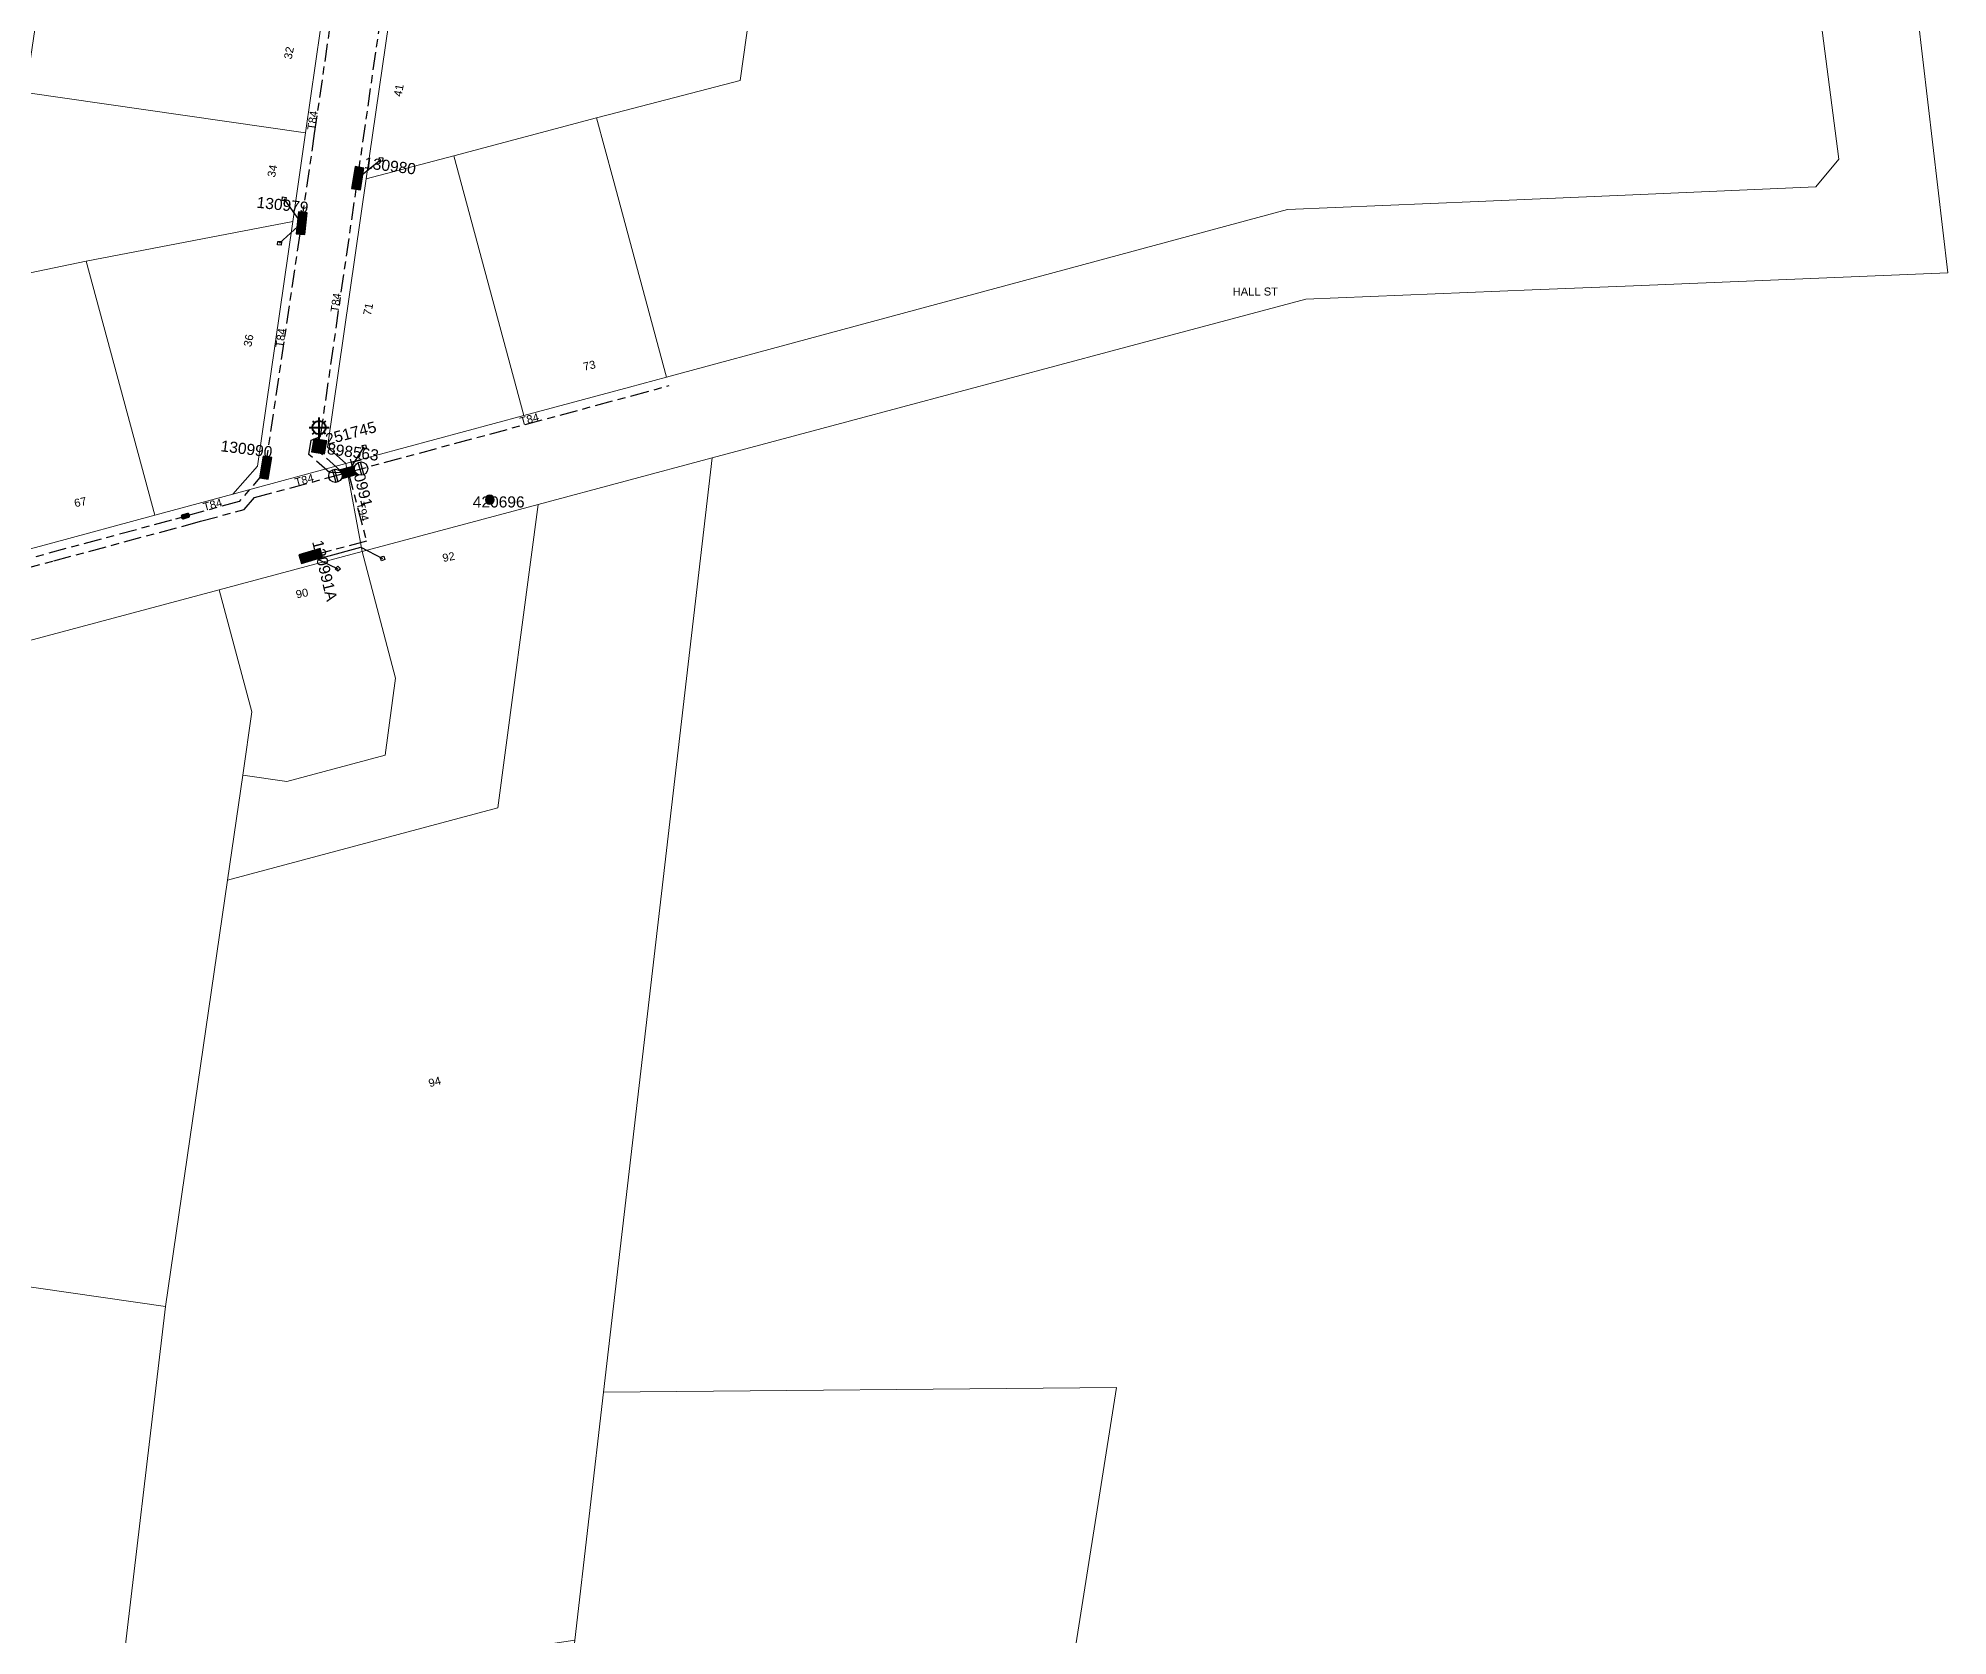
# Model space of a CAD drawing. Header units: metres. Extents: x 300152 to 302458, y 6282738 to 6284604.
# Drawn here: x 302028.2 to 302457.7, y 6283219.3 to 6283578.6 of the extents above; entities that cross this region are included whole.
import ezdxf
from ezdxf.enums import TextEntityAlignment as Align

# ---------------------------------------------------------------- set-up
doc = ezdxf.new("R2010")
doc.units = ezdxf.units.M
doc.linetypes.add('Cable Exist UG', pattern=[8.2, 4, -1.2, 1.8, -1.2])
doc.layers.get('0').update_dxf_attribs({"color": 6})
doc.layers.add('Cadastre Land Parcels_SP_EXT', color=9, linetype='Continuous', lineweight=5)
doc.layers.add('Cadastre Roads_SP_EXT', color=9, linetype='Continuous', lineweight=5)
for name, color, linetype in [('Equip_LV_EXT', 7, 'Continuous'), ('Equip_SP_SL_EXT', 7, 'Continuous'), ('Mains_LV_EXT', 7, 'Continuous'), ('Mains_LV_SL_EXT', 7, 'Continuous'), ('Services_SP_EXT', 7, 'Continuous'), ('SupportsOH_SP_TR_HV_LV_SL_EXT', 7, 'Continuous'), ('SupportsUG_SP_LV_EXT', 7, 'Continuous'), ('SupportsUG_SP_LV_SL_EXT', 7, 'Continuous')]:
    doc.layers.add(name, color=color, linetype=linetype)
doc.styles.add('COLUMN_LABEL', font='arial.ttf')
doc.styles.add('iecARIAL', font='arial.ttf', dxfattribs={"height": 2})
doc.styles.add('POLE_LABEL', font='arial.ttf')
doc.styles.get("Standard").update_dxf_attribs({"font": 'arial.ttf'})

# ---------------------------------------------------------------- blocks, each defined once
blk = doc.blocks.new('COLUMN_EXT')
blk.add_hatch(color=256).paths.add_polyline_path([(-1.49, 1.48), (-1.49, -1.49), (1.48, -1.49), (1.48, 1.48)])
blk.add_lwpolyline([(-1.49, -1.49), (1.48, -1.49), (1.48, 1.48), (-1.49, 1.48)], close=True)
for tag, height, style, flags, p in [('STRUCTURE_PLANT_NUMBER', 0.2, 'POLE_LABEL', 9, (1.81, 0.03)), ('ASSET_NUM', 2.5, 'COLUMN_LABEL', 8, (2, 2)), ('STREET_CODE', 0.2, 'COLUMN_LABEL', 9, (1.81, -0.2))]:
    blk.add_attdef(tag, text='', height=height, dxfattribs=dict(style=style, flags=flags)).set_placement(p, align=Align.MIDDLE_LEFT)
at = {"flags": 1}
blk.add_attdef('Z', (1.81, -2.35), '', height=0.2, dxfattribs=at)
at = {"flags": 9}
for tag, p in [('COLUMN_TYPE', (1.81, -0.4)), ('OWNED_BY', (1.81, -0.6)), ('STATE', (1.81, -0.8)), ('USAGE', (1.81, -1)), ('STREETNAME', (1.81, -1.6)), ('SUBURB', (1.81, -1.8)), ('LEGEND', (1.81, -1.2)), ('LOCATION', (1.81, -1.4)), ('NOTES', (1.81, -2))]:
    blk.add_attdef(tag, text='', height=0.2, dxfattribs=at).set_placement(p, align=Align.MIDDLE_LEFT)
blk = doc.blocks.new('PILLAR_EXT')
blk.add_hatch(color=256).paths.add_polyline_path([(-2.475, 0.99), (-2.475, -0.99), (2.475, -0.99), (2.475, 0.99)])
blk.add_lwpolyline([(-2.475, -0.99), (2.475, -0.99), (2.475, 0.99), (-2.475, 0.99)], close=True)
at = {"style": 'iecARIAL', "flags": 8}
blk.add_attdef('ASSET_NUM', (1.5, 3.5), '', height=2.5, dxfattribs=at)
for tag, p, flags in [('OWNED_BY', (0, -0.2), 9), ('STATE', (0, -0.4), 9), ('SUPPORT_TYPE', (0, -0.6), 9), ('STREETNAME', (0, -1.8), 9), ('SUBURB', (0, -2), 1), ('USAGE', (0, -0.8), 9), ('LEGEND', (0, -1), 9), ('LOCATION', (0, -1.2), 9), ('NOTES', (0, -1.4), 9), ('PARENT', (0, -1.6), 9)]:
    blk.add_attdef(tag, p, '', height=0.2, dxfattribs=dict(flags=flags))
blk = doc.blocks.new('SL_LANTERN_EXT')
at = {"lineweight": 40}
for p, q in [((-1.46, 5.68), (-1.06, 5.28)), ((0, 1.97), (0, 6.47)), ((1.46, 5.68), (1.06, 5.28)), ((-2.25, 4.22), (2.25, 4.22)), ((-1.46, 2.76), (-1.06, 3.16)), ((0, 0), (0, 2.72)), ((1.46, 2.76), (1.06, 3.16))]:
    blk.add_line(p, q, dxfattribs=at)
blk.add_circle((0, 4.22), 1.5, dxfattribs=at)
at = {"style": 'iecARIAL', "flags": 8}
blk.add_attdef('ASSET_NUM', (1.5, 1.5), '', height=2.5, dxfattribs=at)
for tag, p, height, flags in [('OPERATING_VOLTAGE', (0.98, -1.65), 0.2, 9), ('ORIENTATION', (0.98, -1.85), 0.2, 9), ('OWNED_BY', (0.98, -2.05), 0.2, 9), ('STATE', (0.98, -2.25), 0.2, 9), ('CONSTRUCTED_VOLTAGE', (0.98, -0.65), 0.2, 9), ('CONTROL_TYPE', (0.98, -0.85), 0.2, 9), ('LANTERN_PURPOSE', (0.98, -1.05), 0.2, 9), ('LANTERN_TYPE', (0.98, -1.25), 0.2, 9), ('NO_PHASES', (0.98, -1.45), 0.2, 9), ('USAGE', (0.98, -2.45), 0.2, 9), ('CEXIST', (0.98, -2.65), 0.2, 9), ('CNEW', (0.98, -2.85), 0.2, 9), ('CNUMBER', (0.98, -3.05), 0.2, 9), ('CREMOVE', (0.98, -3.25), 0.2, 9), ('CREPLACE', (0.98, -3.45), 0.2, 9), ('LKINGHEIGHT', (0.98, -3.65), 0.2, 9), ('LBRACKET', (0.98, -3.85), 0.2, 9), ('LBRACKETVOCAB', (0.98, -4.05), 0.2, 9), ('LCATEGORY', (0.98, -4.25), 0.2, 9), ('LCHARGE1', (0.98, -4.45), 0.2, 9), ('LNUMBER', (2.18, -3.25), 2.5, 8), ('LCHARGE1PERCENT', (0.98, -4.65), 0.2, 9), ('LCHARGE2', (0.98, -4.85), 0.2, 9), ('LCHARGE2PERCENT', (0.98, -5.05), 0.2, 9), ('LCHARGE3', (0.98, -5.25), 0.2, 9), ('LCHARGE3PERCENT', (0.98, -5.45), 0.2, 9), ('LEXIST', (0.98, -5.65), 0.2, 9), ('LLAMP', (0.98, -5.85), 0.2, 9), ('LLAMPVOCAB', (0.98, -6.05), 0.2, 9), ('LMAST', (0.98, -6.25), 0.2, 9), ('LMASTVOCAB', (0.98, -6.45), 0.2, 9), ('LNEW', (0.98, -6.65), 0.2, 9), ('LANTNUMBER', (0.98, -6.85), 0.2, 9), ('LOUTREACH', (0.98, -7.25), 0.2, 9), ('LOUTREACHVOCAB', (0.98, -7.45), 0.2, 9), ('LRATECODE', (0.98, -7.65), 0.2, 9), ('LREMOVE', (0.98, -7.85), 0.2, 9), ('LREPLACE', (0.98, -8.05), 0.2, 9), ('LTYPE', (0.98, -8.25), 0.2, 9), ('LTYPEVOCAB', (0.98, -8.45), 0.2, 9), ('LEGEND', (0.98, -8.65), 0.2, 9), ('STREETNAME', (0.98, -9.25), 0.2, 9), ('SUBURB', (0.98, -9.45), 0.2, 1), ('LOCATION', (0.98, -8.85), 0.2, 9), ('NOTES', (0.98, -9.05), 0.2, 9)]:
    blk.add_attdef(tag, p, '', height=height, dxfattribs=dict(flags=flags))
blk = doc.blocks.new('CCP_EXT')
blk.add_wipeout([(0, 0.57), (0.57, 0), (0, -0.57), (-0.57, 0)])
blk.add_lwpolyline([(-0.57, 0), (0, 0.57), (0.57, 0), (0, -0.57), (-0.57, 0)])
at = {"flags": 1}
blk.add_attdef('Z', (0, 0), '', height=0.2, dxfattribs=at)
at = {"flags": 9}
for tag, p in [('CCP_TYPE', (0, 0)), ('CONSTRUCTED_VOLTAGE', (0, -0.2)), ('OPERATING_VOLTAGE', (0, -0.6)), ('ORIENTATION', (0, -0.8)), ('OWNED_BY', (0, -1)), ('STATE', (0, -1.8)), ('NO_PHASES', (0, -0.4)), ('USAGE', (0, -1.2)), ('LEGEND', (0, -1.4)), ('LIFE_SUPPORT', (0, -1.6)), ('NOTES', (0, -2))]:
    blk.add_attdef(tag, text='', height=0.2, dxfattribs=at).set_placement(p, align=Align.MIDDLE_LEFT)
blk = doc.blocks.new('POLE_EXT')
blk.add_hatch(color=256).paths.add_polyline_path([(-1, 0, 1), (1, 0, 1)])
blk.add_lwpolyline([(-1, 0, 1), (1, 0, 1)], format="xyb", close=True)
for tag, height, flags, p in [('pNumber', 2.5, 8, (-17.84, 2.07)), ('OWNED_BY', 0.2, 9, (1.35, -0.4)), ('SPECIAL_USE', 0.2, 9, (1.35, -0.8)), ('STATE', 0.2, 9, (1.35, -1)), ('cLV', 0.2, 9, (1.35, -1.4)), ('hDepth', 0.2, 9, (1.35, -1.6)), ('hDia', 0.2, 9, (1.35, -1.8)), ('cHV', 0.2, 9, (1.35, -2)), ('cLinedev', 0.2, 9, (1.35, -3.4)), ('pExisting', 0.2, 9, (1.35, -3.8)), ('pFooting', 0.2, 9, (1.35, -4.4)), ('PARENT', 0.2, 9, (1.35, -0.6)), ('USAGE', 0.2, 9, (1.35, -1.2)), ('LBRACKET', 0.2, 9, (1.35, -2.2)), ('LExisting', 0.2, 9, (1.35, -2.4)), ('LANTNUMBER', 0.2, 9, (1.35, -2.6)), ('LOther', 0.2, 9, (1.35, -2.8)), ('LRemove', 0.2, 9, (1.35, -3)), ('LEGEND', 0.2, 9, (1.35, -3.2)), ('LOCATION', 0.2, 9, (1.35, -3.6)), ('PFNUMBER', 0.2, 9, (1.35, -4)), ('NEWPFNUMBER', 0.2, 9, (1.35, -4.2)), ('pNew', 0.2, 9, (1.35, -4.6)), ('pRelocate', 0.2, 9, (1.35, -5)), ('pRemove', 0.2, 9, (1.35, -5.2)), ('pReplace', 0.2, 9, (1.35, -5.4)), ('pStay', 0.2, 9, (1.35, -5.6)), ('pType', 0.2, 9, (1.35, -5.8)), ('cspan', 0.2, 9, (1.35, -6)), ('STREETNAME', 0.2, 9, (1.35, -6.2)), ('SUBURB', 0.2, 9, (1.35, -6.4)), ('OPERATED_BY', 0.2, 9, (1.36, -7.01)), ('NOTES', 0.2, 9, (1.35, -6.6)), ('MAINTAINED_BY', 0.2, 9, (1.36, -6.81))]:
    blk.add_attdef(tag, text='', height=height, dxfattribs=dict(flags=flags)).set_placement(p, align=Align.MIDDLE_LEFT)
at = {"style": 'POLE_LABEL'}
for tag, height, flags, p in [('STRUCTURE_PLANT_NUMBER', 0.2, 9, (1.35, 0.03)), ('ASSET_NUM', 2.5, 8, (2, 2)), ('STREET_CODE', 0.2, 9, (1.35, -0.2))]:
    blk.add_attdef(tag, text='', height=height, dxfattribs=dict(at, flags=flags)).set_placement(p, align=Align.MIDDLE_LEFT)
at = {"flags": 1}
blk.add_attdef('Z', (1.35, -7.33), '', height=0.2, dxfattribs=at)
blk = doc.blocks.new('LV_STJ_EXT')
h = blk.add_hatch(color=256)
edge = h.paths.add_edge_path()
edge.add_ellipse((-0.59, 0.13), major_axis=(0.226, 0.226), ratio=1, start_angle=45, end_angle=135)
edge.add_line((-0.91, 0.13), (-0.91, -0.13))
edge.add_ellipse((-0.59, -0.13), major_axis=(0.226, 0.226), ratio=1, start_angle=135, end_angle=225)
edge.add_line((-0.59, -0.45), (0.59, -0.45))
edge.add_ellipse((0.59, -0.13), major_axis=(-0.226, 0.226), ratio=1, start_angle=135, end_angle=225)
edge.add_line((0.91, -0.13), (0.91, 0.13))
edge.add_ellipse((0.59, 0.13), major_axis=(-0.226, 0.226), ratio=1, start_angle=225, end_angle=315)
edge.add_line((0.59, 0.45), (-0.59, 0.45))
blk.add_lwpolyline([(-0.91, 0.13), (-0.91, -0.13, 0.414214), (-0.59, -0.45), (0.59, -0.45, 0.414214), (0.91, -0.13), (0.91, 0.13, 0.414214), (0.59, 0.45), (-0.59, 0.45, 0.414214)], format="xyb", close=True)
at = {"flags": 1}
blk.add_attdef('Z', (0, 0), '', height=0.2, dxfattribs=at)
at = {"flags": 9}
for tag, p in [('ORIENTATION', (0, 0)), ('USAGE', (0, -0.2)), ('LEGEND', (0, -0.4)), ('NOTES', (0, -0.6))]:
    blk.add_attdef(tag, text='', height=0.2, dxfattribs=at).set_placement(p, align=Align.MIDDLE_LEFT)
blk = doc.blocks.new('LV_UG_LINKS_CLOSED_EXT')
blk.add_wipeout([(-1.06, 1.06), (-1.18, 0.92), (-1.29, 0.76), (-1.37, 0.59), (-1.43, 0.42), (-1.48, 0.23), (-1.49, 0.05), (-1.49, -0.14), (-1.46, -0.33), (-1.41, -0.51), (-1.33, -0.68), (-1.24, -0.84), (-1.12, -0.99), (-0.99, -1.12), (-0.84, -1.24), (-0.68, -1.33), (-0.51, -1.41), (-0.33, -1.46), (-0.14, -1.49), (0.05, -1.49), (0.23, -1.48), (0.42, -1.43), (0.59, -1.37), (0.76, -1.29), (0.92, -1.18), (1.06, -1.06), (1.18, -0.92), (1.29, -0.76), (1.37, -0.59), (1.43, -0.42), (1.48, -0.23), (1.49, -0.05), (1.49, 0.14), (1.46, 0.33), (1.41, 0.51), (1.33, 0.68), (1.24, 0.84), (1.12, 0.99), (0.99, 1.12), (0.84, 1.24), (0.68, 1.33), (0.51, 1.41), (0.33, 1.46), (0.14, 1.49), (-0.05, 1.49), (-0.23, 1.48), (-0.42, 1.43), (-0.59, 1.37), (-0.76, 1.29), (-0.92, 1.18)])
for p, q in [((-0.25, -1.48), (-0.25, 1.48)), ((0.25, -1.48), (0.25, 1.48))]:
    blk.add_line(p, q)
blk.add_circle((0, 0), 1.5)
at = {"flags": 9}
for tag, p in [('ACTUAL_STATUS', (0, 0)), ('CONSTRUCTED_VOLTAGE', (0, -0.2)), ('OPERATING_VOLTAGE', (0, -0.6)), ('ORIENTATION', (0, -0.8)), ('STATE', (0, -1)), ('SWITCH_TYPE', (0, -1.2)), ('NO_PHASES', (0, -0.4)), ('USAGE', (0, -1.4)), ('NOTES', (0, -1.6))]:
    blk.add_attdef(tag, text='', height=0.2, dxfattribs=at).set_placement(p, align=Align.MIDDLE_LEFT)
at = {"flags": 1}
blk.add_attdef('Z', (0, 0), '', height=0.2, dxfattribs=at)

msp = doc.modelspace()

# ---------------------------------------------------------------- linework, layer by layer
at = {"layer": 'Cadastre Land Parcels_SP_EXT', "linetype": 'Continuous'}
for points in [[(302092.87, 6283588.62), (302030.16, 6283597.58), (302027.45, 6283580.57), (302025.36, 6283566.36), (302088.36, 6283557.34), (302092.87, 6283588.62)], [(302121.71, 6283552.18), (302153.83, 6283560.68), (302156.4, 6283561.35), (302186.09, 6283569.07), (302188.24, 6283584.03), (302154.7, 6283583.23), (302107.07, 6283582.1), (302102.01, 6283546.96), (302121.71, 6283552.18)], [(302039.02, 6283528.49), (302085.49, 6283537.38), (302088.36, 6283557.34), (302025.36, 6283566.36), (302022.08, 6283544.03), (302019.18, 6283524.35), (302039.02, 6283528.49)], [(302161.19, 6283500.12), (302169.54, 6283502.38), (302157.53, 6283546.93), (302153.83, 6283560.68), (302121.71, 6283552.18), (302137.47, 6283493.72), (302161.19, 6283500.12)], [(302137.47, 6283493.72), (302121.71, 6283552.18), (302102.01, 6283546.96), (302093.32, 6283486.65), (302097.46, 6283482.93), (302137.47, 6283493.72)], [(302072.03, 6283476.07), (302077.56, 6283482.38), (302085.49, 6283537.38), (302039.02, 6283528.49), (302054.48, 6283471.33), (302072.03, 6283476.07)], [(302030.7, 6283464.91), (302054.48, 6283471.33), (302039.02, 6283528.49), (302019.18, 6283524.35), (302005.98, 6283521.6), (302021.98, 6283462.56), (302030.7, 6283464.91)], [(302155.39, 6283274.09), (302179.82, 6283484.23), (302140.71, 6283473.76), (302131.61, 6283405.51), (302070.82, 6283389.24), (302056.89, 6283293.36), (302046.17, 6283202.76), (302148.92, 6283218.29), (302155.39, 6283274.09)], [(302140.71, 6283473.76), (302101.07, 6283463.16), (302108.58, 6283434.68), (302106.27, 6283417.32), (302084.15, 6283411.4), (302074.25, 6283412.84), (302070.82, 6283389.24), (302131.61, 6283405.51), (302140.71, 6283473.76)], [(302106.27, 6283417.32), (302108.58, 6283434.68), (302101.07, 6283463.16), (302072.82, 6283455.6), (302068.97, 6283454.57), (302076.31, 6283427.08), (302074.25, 6283412.84), (302084.15, 6283411.4), (302106.27, 6283417.32)], [(302070.82, 6283389.24), (302074.25, 6283412.84), (302076.31, 6283427.08), (302068.97, 6283454.57), (301968.8, 6283427.77), (301956.57, 6283307.79), (302056.89, 6283293.36), (302070.82, 6283389.24)], [(302056.89, 6283293.36), (301956.57, 6283307.79), (301936.49, 6283107.33), (301980.83, 6283100.97), (301984.06, 6283131.91), (302011.24, 6283128.01), (302008, 6283097.07), (302033.24, 6283093.44), (302046.17, 6283202.76), (302056.89, 6283293.36)], [(302270.72, 6283275.13), (302155.39, 6283274.09), (302148.92, 6283218.29), (302132.82, 6283079.16), (302215.01, 6283067.36), (302220.73, 6283071.56), (302240.93, 6283086.39), (302270.72, 6283275.13)]]:
    msp.add_lwpolyline(points, close=True, dxfattribs=at)
at = {"layer": 'Mains_LV_EXT', "linetype": 'Cable Exist UG'}
for points in [[(302087.49, 6283537), (302090.41, 6283557.17), (302090.41, 6283557.17), (302094.93, 6283588.4)], [(302079.38, 6283482), (302079.17, 6283481.08), (302073.43, 6283474.37), (302061.36, 6283471.14)], [(302022.76, 6283460.7), (302059.21, 6283470.52), (302061.36, 6283471.14)]]:
    msp.add_lwpolyline(points, dxfattribs=at)

# ---------------------------------------------------------------- block references
at = {"layer": 'Equip_LV_EXT', "rotation": 14.95592965657256}
msp.add_blockref('LV_STJ_EXT', (302061.35, 6283471.13), dxfattribs=at)
at = {"layer": 'Equip_SP_SL_EXT'}
ref = msp.add_blockref('SL_LANTERN_EXT', (302091.42, 6283486.82), dxfattribs=at)
ref.add_attrib('ASSET_NUM', '251745', dxfattribs={"layer": '0', "height": 2.5, "rotation": 14.7352, "style": 'iecARIAL'}).set_placement((302092.92, 6283488.32), align=Align.MIDDLE_LEFT)
at = {"layer": 'SupportsOH_SP_TR_HV_LV_SL_EXT'}
ref = msp.add_blockref('POLE_EXT', (302129.8, 6283474.81), dxfattribs=at)
ref.add_attrib('ASSET_NUM', '420696', dxfattribs={"layer": '0', "height": 2.5, "rotation": 0.0398, "style": 'POLE_LABEL'}).set_placement((302131.8, 6283475.56), align=Align.TOP_CENTER)
at = {"layer": 'SupportsUG_SP_LV_EXT'}
ref = msp.add_blockref('PILLAR_EXT', (302100.1, 6283547.12), dxfattribs=dict(at, rotation=260.994455448462))
ref.add_attrib('ASSET_NUM', '130980', dxfattribs={"layer": '0', "height": 2.5, "rotation": 352.8252, "style": 'iecARIAL'}).set_placement((302101.6, 6283550.62), align=Align.MIDDLE_LEFT)
ref = msp.add_blockref('PILLAR_EXT', (302087.49, 6283537), dxfattribs=dict(at, rotation=84.01767474294324))
ref.add_attrib('ASSET_NUM', '130979', dxfattribs={"layer": '0', "height": 2.5, "rotation": 353.9169, "style": 'iecARIAL'}).set_placement((302088.99, 6283540.5), align=Align.MIDDLE_RIGHT)
ref = msp.add_blockref('PILLAR_EXT', (302079.38, 6283482), dxfattribs=dict(at, rotation=80.82669037204926))
ref.add_attrib('ASSET_NUM', '130990', dxfattribs={"layer": '0', "height": 2.5, "rotation": 352.7854, "style": 'iecARIAL'}).set_placement((302080.88, 6283485.5), align=Align.MIDDLE_RIGHT)
ref = msp.add_blockref('PILLAR_EXT', (302097.96, 6283480.99), dxfattribs=dict(at, rotation=15.62470407044263))
ref.add_attrib('ASSET_NUM', '130991', dxfattribs={"layer": '0', "height": 2.5, "rotation": 284.0685, "style": 'iecARIAL'}).set_placement((302099.46, 6283484.49), align=Align.MIDDLE_LEFT)
ref = msp.add_blockref('PILLAR_EXT', (302089.54, 6283462.15), dxfattribs=dict(at, rotation=196.8239011444436))
ref.add_attrib('ASSET_NUM', '130991A', dxfattribs={"layer": '0', "height": 2.5, "rotation": 283.7637, "style": 'iecARIAL'}).set_placement((302091.04, 6283465.65), align=Align.MIDDLE_LEFT)
at = {"layer": 'SupportsUG_SP_LV_SL_EXT'}
ref = msp.add_blockref('COLUMN_EXT', (302091.42, 6283486.82), dxfattribs=dict(at, rotation=260.5456002865694))
ref.add_attrib('ASSET_NUM', '898563', dxfattribs={"layer": '0', "height": 2.5, "rotation": 352.326, "style": 'COLUMN_LABEL'}).set_placement((302093.42, 6283487.57), align=Align.TOP_LEFT)

# ---------------------------------------------------------------- texts
at = {"layer": 'Cadastre Land Parcels_SP_EXT'}
for s, rotation, p in [('32', 78.8433, (302085.23, 6283573.75)), ('41', 78.8425, (302109.92, 6283565.32)), ('34', 78.8405, (302081.5, 6283547.2)), ('71', 78.8407, (302103.06, 6283516.12)), ('36', 78.8432, (302076.15, 6283509.07)), ('73', 12.4582, (302151.02, 6283503.82)), ('67', 11.7221, (302036.54, 6283473.11)), ('92', 11.615, (302119.35, 6283460.78)), ('90', 11.6164, (302086.38, 6283452.59)), ('94', 15.0156, (302116.29, 6283342.66))]:
    msp.add_text(s, height=1.8, rotation=rotation, dxfattribs=at).set_placement(p)
at = {"layer": 'Cadastre Roads_SP_EXT'}
msp.add_text('HALL ST', height=1.8, dxfattribs=at).set_placement((302296.86, 6283520.73))
at = {"layer": 'Mains_LV_EXT'}
for s, rotation, p in [('T84', 81.7726, (302090.51, 6283557.83)), ('T84', 81.8045, (302095.74, 6283516.85)), ('T84', 81.6047, (302083.35, 6283508.92)), ('T84', 15.1001, (302136.85, 6283491.48)), ('T84', 15.1426, (302086.21, 6283477.81)), ('T84', 14.9697, (302065.59, 6283472.27)), ('T94', 284.7384, (302099.81, 6283473.99))]:
    msp.add_text(s, height=1.8, rotation=rotation, dxfattribs=at).set_placement(p)

# ---------------------------------------------------------------- next in the draw order: block references
at = {"layer": 'Services_SP_EXT'}
for p, rotation in [((302105.33, 6283551.35), 218.9944554235097), ((302083.54, 6283542.44), 306.017674725465), ((302082.5, 6283532.49), 42.01767489834253), ((302101.57, 6283486.67), 237.6247040475564), ((302105.69, 6283461.6), 152.6990709735372)]:
    msp.add_blockref('CCP_EXT', p, dxfattribs=dict(at, rotation=rotation))
msp.add_blockref('CCP_EXT', (302095.63, 6283459.29), dxfattribs=at)

# ---------------------------------------------------------------- next in the draw order: linework, layer by layer
at = {"layer": 'Cadastre Roads_SP_EXT', "linetype": 'Continuous'}
for points in [[(302428.17, 6283590.24), (302433.17, 6283551.37), (302427.98, 6283545.15), (302388.61, 6283543.46), (302352.05, 6283541.9), (302309.2, 6283540.06), (302297.82, 6283536.99), (302260.6, 6283526.95), (302230.07, 6283518.71), (302201.72, 6283511.06), (302169.54, 6283502.38), (302161.19, 6283500.12), (302137.47, 6283493.72), (302097.46, 6283482.93), (302101.07, 6283463.16), (302140.71, 6283473.76), (302140.71, 6283473.76), (302179.82, 6283484.22), (302210.9, 6283492.54), (302269.76, 6283508.28), (302313.28, 6283519.92), (302364.23, 6283522), (302387.04, 6283522.93), (302457.69, 6283525.82), (302449.8, 6283593.09)], [(302092.87, 6283588.62), (302088.36, 6283557.34), (302085.49, 6283537.38), (302077.56, 6283482.38), (302072.03, 6283476.07), (302097.46, 6283482.93), (302093.32, 6283486.65), (302102.01, 6283546.96), (302107.07, 6283582.1)]]:
    msp.add_lwpolyline(points, dxfattribs=at)
at = {"layer": 'Mains_LV_EXT', "linetype": 'Cable Exist UG'}
for points in [[(302100.1, 6283547.12), (302105.16, 6283582.26), (302105.16, 6283582.26), (302105.62, 6283585.61), (302096.51, 6283586.76), (302094.89, 6283588.15)], [(302079.38, 6283482), (302087.49, 6283537)]]:
    msp.add_lwpolyline(points, dxfattribs=at)
at = {"layer": 'Services_SP_EXT'}
for points in [[(302100.1, 6283547.12), (302105.33, 6283551.35)], [(302087.49, 6283537), (302083.54, 6283542.44)], [(302087.49, 6283537), (302082.5, 6283532.49)], [(302089.54, 6283462.15), (302095.63, 6283459.29)], [(302089.82, 6283462.22), (302092.83, 6283461.99), (302092.83, 6283461.99), (302100.81, 6283464.13), (302105.69, 6283461.6)]]:
    msp.add_lwpolyline(points, dxfattribs=at)

# ---------------------------------------------------------------- next in the draw order: block references
at = {"layer": 'Equip_LV_EXT', "rotation": 15.62470407044263}
msp.add_blockref('LV_UG_LINKS_CLOSED_EXT', (302095.07, 6283480.18), dxfattribs=at)

# ---------------------------------------------------------------- next in the draw order: block references
msp.add_blockref('LV_UG_LINKS_CLOSED_EXT', (302100.85, 6283481.8), dxfattribs=at)

# ---------------------------------------------------------------- next in the draw order: linework, layer by layer
at = {"layer": 'Mains_LV_EXT', "linetype": 'Cable Exist UG'}
for points in [[(302097.96, 6283480.99), (302093.79, 6283480.84), (302093.79, 6283480.84), (302089.13, 6283484.97), (302089.61, 6283488.18), (302091.74, 6283489.02), (302091.74, 6283489.02), (302100.1, 6283547.12)], [(302098.14, 6283481.04), (302161.71, 6283498.19), (302170.15, 6283500.47)], [(301980.96, 6283455.17), (301985.19, 6283448.5), (301985.19, 6283448.5), (302031.74, 6283461.05), (302061.9, 6283469.19), (302064.71, 6283469.96), (302064.71, 6283469.96), (302074.55, 6283472.59), (302076.9, 6283475.29), (302098.14, 6283481.04)], [(302097.96, 6283480.99), (302102.04, 6283465.49), (302102.04, 6283465.49), (302089.82, 6283462.22)]]:
    msp.add_lwpolyline(points, dxfattribs=at)
at = {"layer": 'Mains_LV_SL_EXT', "linetype": 'Cable Exist UG'}
msp.add_lwpolyline([(302097.96, 6283480.99), (302096.09, 6283481.46), (302091.27, 6283485.75), (302091.42, 6283486.82)], dxfattribs=at)
at = {"layer": 'Services_SP_EXT'}
msp.add_lwpolyline([(302097.96, 6283480.99), (302101.57, 6283486.67)], dxfattribs=at)

doc.saveas('drawing.dxf')
